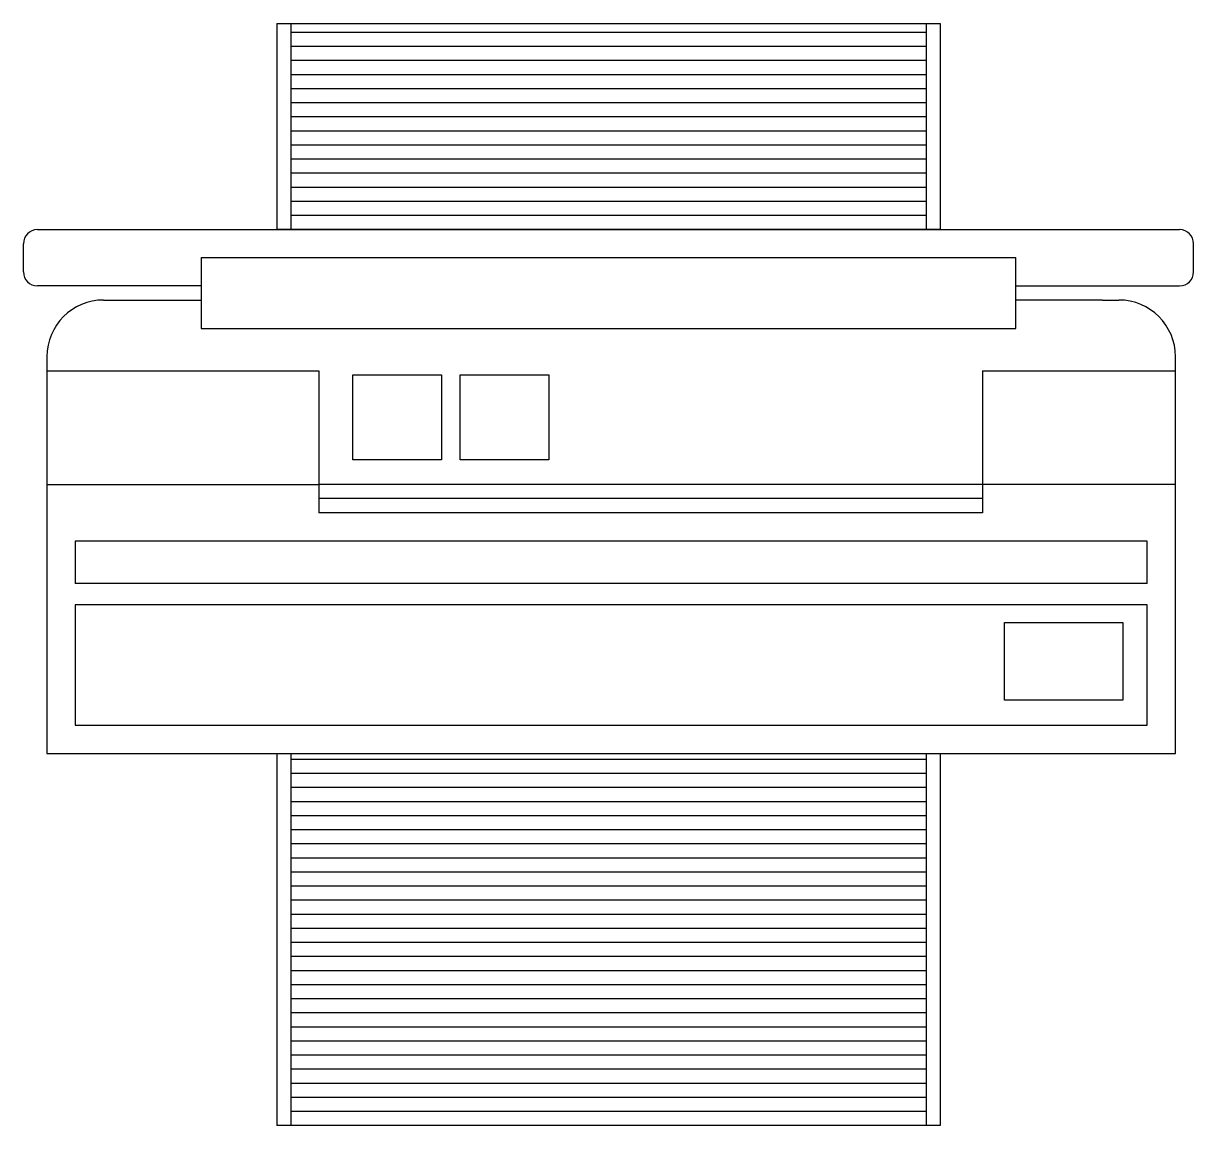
# Model space of a CAD drawing. Extents: x 11.664 to 12.495, y 7.091 to 7.873.
import ezdxf

# ---------------------------------------------------------------- set-up
doc = ezdxf.new("R2010")
doc.units = 0
doc.header["$LTSCALE"] = 0.5
doc.layers.get('0').update_dxf_attribs({"linetype": 'CONTINUOUS'})

msp = doc.modelspace()

# ---------------------------------------------------------------- linework, layer by layer
at = {"color": 0}
for p, q in [((11.84365, 7.87343), (12.31517, 7.87343)), ((11.84365, 7.87343), (11.84365, 7.72699)), ((11.85365, 7.87343), (11.85365, 7.72699)), ((12.30517, 7.86699), (11.85365, 7.86699)), ((12.30517, 7.86699), (11.85365, 7.86699)), ((12.30517, 7.87343), (12.30517, 7.72699)), ((12.31517, 7.87343), (12.31517, 7.72699)), ((12.30517, 7.85699), (11.85365, 7.85699)), ((12.30517, 7.84699), (11.85365, 7.84699)), ((12.30517, 7.83699), (11.85365, 7.83699)), ((12.30517, 7.82699), (11.85365, 7.82699)), ((12.30517, 7.81699), (11.85365, 7.81699)), ((12.30517, 7.80699), (11.85365, 7.80699)), ((12.30517, 7.79699), (11.85365, 7.79699)), ((12.30517, 7.78699), (11.85365, 7.78699)), ((12.30517, 7.77699), (11.85365, 7.77699)), ((12.30517, 7.76699), (11.85365, 7.76699)), ((12.30517, 7.75699), (11.85365, 7.75699)), ((12.30517, 7.74699), (11.85365, 7.74699)), ((12.30517, 7.73699), (11.85365, 7.73699)), ((12.31517, 7.72699), (11.84365, 7.72699)), ((12.43033, 7.67699), (12.36886, 7.67699)), ((11.87365, 7.62668), (11.87365, 7.52593)), ((12.34517, 7.62668), (12.34517, 7.52593)), ((11.68036, 7.54593), (11.87365, 7.54593)), ((12.48229, 7.54593), (12.28517, 7.54593)), ((11.84365, 7.35487), (11.84365, 7.0907)), ((11.85365, 7.35487), (11.85365, 7.0907)), ((12.30517, 7.3507), (11.85365, 7.3507)), ((12.30517, 7.35487), (12.30517, 7.0907)), ((12.31517, 7.35487), (12.31517, 7.0907)), ((12.30517, 7.3407), (11.85365, 7.3407)), ((12.30517, 7.3307), (11.85365, 7.3307)), ((12.30517, 7.3207), (11.85365, 7.3207)), ((12.30517, 7.3107), (11.85365, 7.3107)), ((12.30517, 7.3007), (11.85365, 7.3007)), ((12.30517, 7.2907), (11.85365, 7.2907)), ((12.30517, 7.2807), (11.85365, 7.2807)), ((12.30517, 7.2707), (11.85365, 7.2707)), ((12.30517, 7.2607), (11.85365, 7.2607)), ((12.30517, 7.2507), (11.85365, 7.2507)), ((12.30517, 7.2407), (11.85365, 7.2407)), ((12.30517, 7.2307), (11.85365, 7.2307)), ((12.30517, 7.2307), (11.85365, 7.2307)), ((12.30517, 7.2207), (11.85365, 7.2207)), ((12.30517, 7.2107), (11.85365, 7.2107)), ((12.30517, 7.2007), (11.85365, 7.2007)), ((12.30517, 7.1907), (11.85365, 7.1907)), ((12.30517, 7.1807), (11.85365, 7.1807)), ((12.30517, 7.1707), (11.85365, 7.1707)), ((12.30517, 7.1607), (11.85365, 7.1607)), ((12.30517, 7.1507), (11.85365, 7.1507)), ((12.30517, 7.1407), (11.85365, 7.1407)), ((12.30517, 7.1307), (11.85365, 7.1307)), ((12.30517, 7.1207), (11.85365, 7.1207)), ((12.30517, 7.1107), (11.85365, 7.1107)), ((12.30517, 7.1007), (11.85365, 7.1007)), ((12.31517, 7.0907), (11.84365, 7.0907))]:
    msp.add_line(p, q, dxfattribs=at)
at = {"color": 0, "linetype": 'CONTINUOUS'}
for p, q in [((11.67366, 7.72699), (12.48516, 7.72699)), ((11.66366, 7.69699), (11.66366, 7.71699)), ((12.49516, 7.69699), (12.49516, 7.71699)), ((11.78996, 7.70718), (12.36886, 7.70718)), ((11.78996, 7.70718), (11.78996, 7.65687)), ((12.36886, 7.65687), (12.36886, 7.70718)), ((11.78996, 7.68699), (11.67366, 7.68699)), ((12.36886, 7.68699), (12.48516, 7.68699)), ((11.72061, 7.67699), (11.78996, 7.67699)), ((12.43033, 7.67699), (12.44205, 7.67699)), ((11.78996, 7.65687), (12.36886, 7.65687)), ((11.68036, 7.63674), (11.68036, 7.54593)), ((12.48229, 7.54593), (12.48229, 7.63674)), ((11.68036, 7.62668), (11.87365, 7.62668)), ((12.34517, 7.62668), (12.48229, 7.62668)), ((11.68036, 7.54593), (11.68036, 7.35487)), ((12.34517, 7.54593), (11.87365, 7.54593)), ((12.48229, 7.35487), (12.48229, 7.54593)), ((12.34517, 7.53593), (11.87365, 7.53593)), ((12.34517, 7.52593), (11.87365, 7.52593)), ((12.46217, 7.50581), (11.70049, 7.50581)), ((11.70049, 7.50581), (11.70049, 7.47562)), ((12.46217, 7.47562), (12.46217, 7.50581)), ((12.46217, 7.47562), (11.70049, 7.47562)), ((12.46217, 7.46053), (11.70049, 7.46053)), ((11.70049, 7.46053), (11.70049, 7.375)), ((12.46217, 7.375), (12.46217, 7.46053)), ((11.70049, 7.375), (12.46217, 7.375)), ((11.68036, 7.35487), (12.48229, 7.35487))]:
    msp.add_line(p, q, dxfattribs=at)
at = {"color": 0}
for points in [[(11.89778, 7.56349), (11.89778, 7.6239), (11.96086, 7.6239), (11.96086, 7.56349)], [(11.974, 7.56349), (11.974, 7.6239), (12.03708, 7.6239), (12.03708, 7.56349)], [(12.36083, 7.39276), (12.36083, 7.44792), (12.44493, 7.44792), (12.44493, 7.39276)]]:
    msp.add_lwpolyline(points, close=True, dxfattribs=at)
at = {"color": 0, "linetype": 'CONTINUOUS'}
for centre, radius, start, end in [((11.67366, 7.71699), 0.01, 90, 180), ((12.48516, 7.71699), 0.01, 0, 90), ((11.67366, 7.69699), 0.01, 180, 270), ((12.48516, 7.69699), 0.01, 270, 360), ((11.72061, 7.63674), 0.04025, 90, 180), ((12.44205, 7.63674), 0.04025, 0, 90)]:
    msp.add_arc(centre, radius, start, end, dxfattribs=at)

doc.saveas('drawing.dxf')
